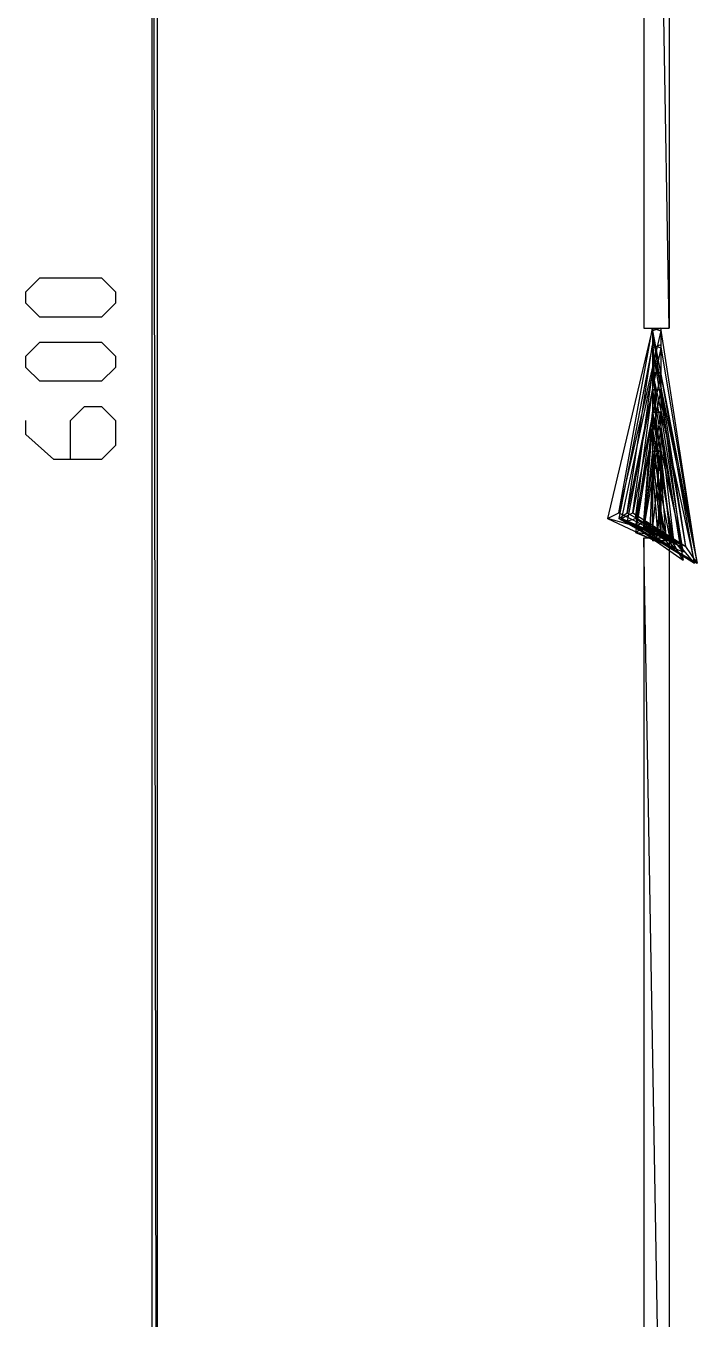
# Model space of a CAD drawing. Header units: millimetres. Extents: x 43 to 869, y -758 to -34.
# Drawn here: x 534 to 562.8, y -631.3 to -575.8 of the extents above; entities that cross this region are included whole.
import ezdxf

# ---------------------------------------------------------------- set-up
doc = ezdxf.new("R2010")
doc.units = ezdxf.units.MM
doc.layers.add('PDF_LINES', color=4, linetype='Continuous')

msp = doc.modelspace()

# ---------------------------------------------------------------- linework, layer by layer
at = {"layer": 'PDF_LINES'}
for p, q in [((539.68, -660.88), (539.44, -500.92)), ((539.44, -500.92), (539.44, -660.88)), ((539.68, -660.88), (539.44, -500.92)), ((539.68, -500.92), (539.68, -660.88)), ((561.64, -588.76), (560.56, -525.88)), ((560.56, -525.88), (560.56, -588.76)), ((561.64, -588.76), (560.56, -525.88)), ((561.64, -525.88), (561.64, -588.76)), ((534.04, -587.2), (534.64, -586.6)), ((534.64, -586.6), (537.28, -586.6)), ((537.28, -586.6), (537.88, -587.2)), ((534.04, -587.68), (534.04, -587.2)), ((537.88, -587.2), (537.88, -587.68)), ((534.64, -588.28), (534.04, -587.68)), ((537.88, -587.68), (537.28, -588.28)), ((537.28, -588.28), (534.64, -588.28)), ((560.92, -588.76), (559, -596.92)), ((559.48, -596.68), (560.92, -588.76)), ((559.48, -596.68), (560.92, -588.76)), ((561.28, -588.88), (559.48, -596.68)), ((560.56, -588.76), (561.64, -588.76)), ((560.92, -588.76), (561.28, -588.88)), ((561.28, -588.76), (560.92, -588.88)), ((561.28, -597.52), (560.92, -588.76)), ((560.92, -588.76), (560.92, -597.88)), ((561.28, -597.52), (560.92, -588.76)), ((560.92, -588.76), (561.28, -588.76)), ((560.92, -588.88), (562.84, -598.84)), ((560.92, -588.88), (562.84, -598.84)), ((562.36, -598.12), (560.92, -588.88)), ((562.84, -598.84), (561.28, -588.76)), ((561.28, -588.76), (561.28, -597.52)), ((534.04, -589.96), (534.64, -589.36)), ((534.64, -589.36), (537.28, -589.36)), ((537.28, -589.36), (537.88, -589.96)), ((560.92, -589.48), (559.48, -596.92)), ((559.84, -596.68), (560.92, -589.48)), ((559.84, -596.68), (560.92, -589.48)), ((561.28, -589.6), (559.84, -596.68)), ((560.92, -589.48), (561.28, -589.6)), ((561.28, -589.48), (560.92, -589.6)), ((560.92, -589.6), (562.84, -598.84)), ((560.92, -589.6), (562.84, -598.84)), ((562.36, -598.12), (560.92, -589.6)), ((562.84, -598.84), (561.28, -589.48)), ((534.04, -590.44), (534.04, -589.96)), ((537.88, -589.96), (537.88, -590.44)), ((534.64, -591.04), (534.04, -590.44)), ((537.88, -590.44), (537.28, -591.04)), ((560.92, -590.68), (559.6, -596.92)), ((560.08, -596.68), (560.92, -590.68)), ((560.08, -596.68), (560.92, -590.68)), ((561.28, -590.68), (560.08, -596.68)), ((560.92, -590.68), (561.28, -590.68)), ((561.28, -590.68), (560.92, -590.68)), ((560.92, -590.68), (562.72, -598.84)), ((560.92, -590.68), (562.72, -598.84)), ((562.12, -598.12), (560.92, -590.68)), ((562.72, -598.84), (561.28, -590.68)), ((537.28, -591.04), (534.64, -591.04)), ((560.92, -591.4), (559.84, -597.04)), ((560.2, -596.92), (560.92, -591.4)), ((560.2, -596.92), (560.92, -591.4)), ((561.28, -591.4), (560.2, -596.92)), ((560.92, -591.4), (561.28, -591.4)), ((561.28, -591.4), (560.92, -591.4)), ((560.92, -591.4), (562.24, -598.72)), ((560.92, -591.4), (562.24, -598.72)), ((561.76, -597.88), (560.92, -591.4)), ((562.24, -598.72), (561.28, -591.4)), ((535.96, -592.72), (536.56, -592.12)), ((536.56, -592.12), (537.28, -592.12)), ((537.28, -592.12), (537.88, -592.72)), ((560.92, -592.36), (560.2, -597.28)), ((560.56, -597.04), (560.92, -592.36)), ((560.56, -597.04), (560.92, -592.36)), ((561.28, -592.36), (560.56, -597.04)), ((560.92, -592.36), (561.28, -592.36)), ((561.28, -592.36), (560.92, -592.36)), ((560.92, -592.36), (562.24, -598.36)), ((560.92, -592.36), (562.24, -598.36)), ((561.76, -597.76), (560.92, -592.36)), ((562.24, -598.36), (561.28, -592.36)), ((534.04, -593.32), (534.04, -592.72)), ((535.96, -594.4), (535.96, -592.72)), ((537.88, -592.72), (537.88, -593.8)), ((560.92, -593.08), (560.2, -597.52)), ((560.56, -597.28), (560.92, -593.08)), ((560.56, -597.28), (560.92, -593.08)), ((561.28, -593.08), (560.56, -597.28)), ((560.92, -593.08), (561.28, -593.08)), ((561.28, -593.08), (560.92, -593.08)), ((560.92, -593.08), (561.88, -598.24)), ((560.92, -593.08), (561.88, -598.24)), ((561.4, -597.52), (560.92, -593.08)), ((561.88, -598.24), (561.28, -593.08)), ((535.24, -594.4), (534.04, -593.32)), ((537.88, -593.8), (537.28, -594.4)), ((560.92, -594.04), (560.56, -597.4)), ((560.92, -597.28), (560.92, -594.04)), ((560.92, -597.28), (560.92, -594.04)), ((560.92, -594.04), (561.28, -594.04)), ((561.28, -594.04), (560.92, -597.28)), ((561.28, -594.04), (560.92, -594.04)), ((560.92, -594.04), (561.76, -598.24)), ((560.92, -594.04), (561.76, -598.24)), ((561.28, -597.52), (560.92, -594.04)), ((561.76, -598.24), (561.28, -594.04)), ((537.28, -594.4), (535.24, -594.4)), ((560.92, -594.76), (560.8, -597.64)), ((561.16, -597.4), (560.92, -594.76)), ((561.16, -597.4), (560.92, -594.76)), ((560.92, -594.76), (561.28, -594.76)), ((561.28, -594.76), (560.92, -594.76)), ((560.92, -594.76), (561.52, -597.88)), ((560.92, -594.76), (561.52, -597.88)), ((561.16, -597.52), (560.92, -594.76)), ((561.28, -594.76), (561.16, -597.4)), ((561.52, -597.88), (561.28, -594.76)), ((559, -596.92), (559.48, -596.68)), ((559, -596.92), (559.48, -596.68)), ((561.16, -597.52), (559, -596.92)), ((559, -596.92), (561.04, -597.88)), ((561.16, -597.52), (559, -596.92)), ((559.48, -596.68), (561.16, -597.52)), ((559.48, -596.92), (559.84, -596.68)), ((559.48, -596.92), (559.84, -596.68)), ((562.36, -598.12), (559.48, -596.92)), ((559.48, -596.92), (562.84, -598.84)), ((562.36, -598.12), (559.48, -596.92)), ((559.6, -596.92), (560.08, -596.68)), ((559.6, -596.92), (560.08, -596.68)), ((562.36, -598.12), (559.6, -596.92)), ((559.6, -596.92), (562.84, -598.84)), ((562.36, -598.12), (559.6, -596.92)), ((559.84, -596.68), (562.36, -598.12)), ((559.84, -597.04), (560.2, -596.92)), ((559.84, -597.04), (560.2, -596.92)), ((562.12, -598.12), (559.84, -597.04)), ((559.84, -597.04), (562.72, -598.84)), ((562.12, -598.12), (559.84, -597.04)), ((560.08, -596.68), (562.36, -598.12)), ((560.2, -596.92), (562.12, -598.12)), ((560.2, -597.28), (560.56, -597.04)), ((560.2, -597.28), (560.56, -597.04)), ((560.56, -597.04), (561.76, -597.88)), ((561.76, -597.88), (560.2, -597.28)), ((560.2, -597.28), (562.24, -598.72)), ((561.76, -597.88), (560.2, -597.28)), ((560.2, -597.52), (560.56, -597.28)), ((560.2, -597.52), (560.56, -597.28)), ((561.76, -597.76), (560.2, -597.52)), ((560.2, -597.52), (562.24, -598.36)), ((561.76, -597.76), (560.2, -597.52)), ((560.56, -597.28), (561.76, -597.76)), ((560.56, -597.4), (560.92, -597.28)), ((560.56, -597.4), (560.92, -597.28)), ((561.4, -597.52), (560.56, -597.4)), ((560.56, -597.4), (561.88, -598.24)), ((561.4, -597.52), (560.56, -597.4)), ((560.8, -597.64), (561.16, -597.4)), ((560.8, -597.64), (561.16, -597.4)), ((561.28, -597.52), (560.8, -597.64)), ((561.28, -597.52), (560.8, -597.64)), ((560.92, -597.28), (561.4, -597.52)), ((560.92, -597.88), (561.28, -597.52)), ((561.04, -597.88), (561.16, -597.52)), ((561.16, -597.4), (561.28, -597.52)), ((561.52, -597.88), (561.16, -597.52)), ((561.16, -597.64), (561.28, -597.52)), ((561.28, -597.52), (561.16, -597.52)), ((561.16, -597.52), (561.16, -597.64)), ((561.76, -598.24), (561.28, -597.52)), ((561.76, -598.24), (561.28, -597.52)), ((561.88, -598.24), (561.4, -597.52)), ((561.88, -598.24), (561.4, -597.52)), ((561.64, -660.76), (560.56, -597.76)), ((560.56, -597.76), (560.56, -660.76)), ((561.64, -660.76), (560.56, -597.76)), ((560.56, -597.76), (561.64, -597.76)), ((560.8, -597.64), (561.76, -598.24)), ((560.92, -597.88), (561.16, -597.64)), ((561.52, -597.88), (560.92, -597.88)), ((561.16, -597.64), (561.52, -597.88)), ((561.64, -597.76), (561.64, -660.76)), ((562.24, -598.36), (561.76, -597.76)), ((562.24, -598.36), (561.76, -597.76)), ((562.24, -598.72), (561.76, -597.88)), ((562.24, -598.72), (561.76, -597.88)), ((562.72, -598.84), (562.12, -598.12)), ((562.72, -598.84), (562.12, -598.12)), ((562.84, -598.84), (562.36, -598.12)), ((562.84, -598.84), (562.36, -598.12)), ((562.84, -598.84), (562.36, -598.12)), ((562.84, -598.84), (562.36, -598.12))]:
    msp.add_line(p, q, dxfattribs=at)

doc.saveas('drawing.dxf')
